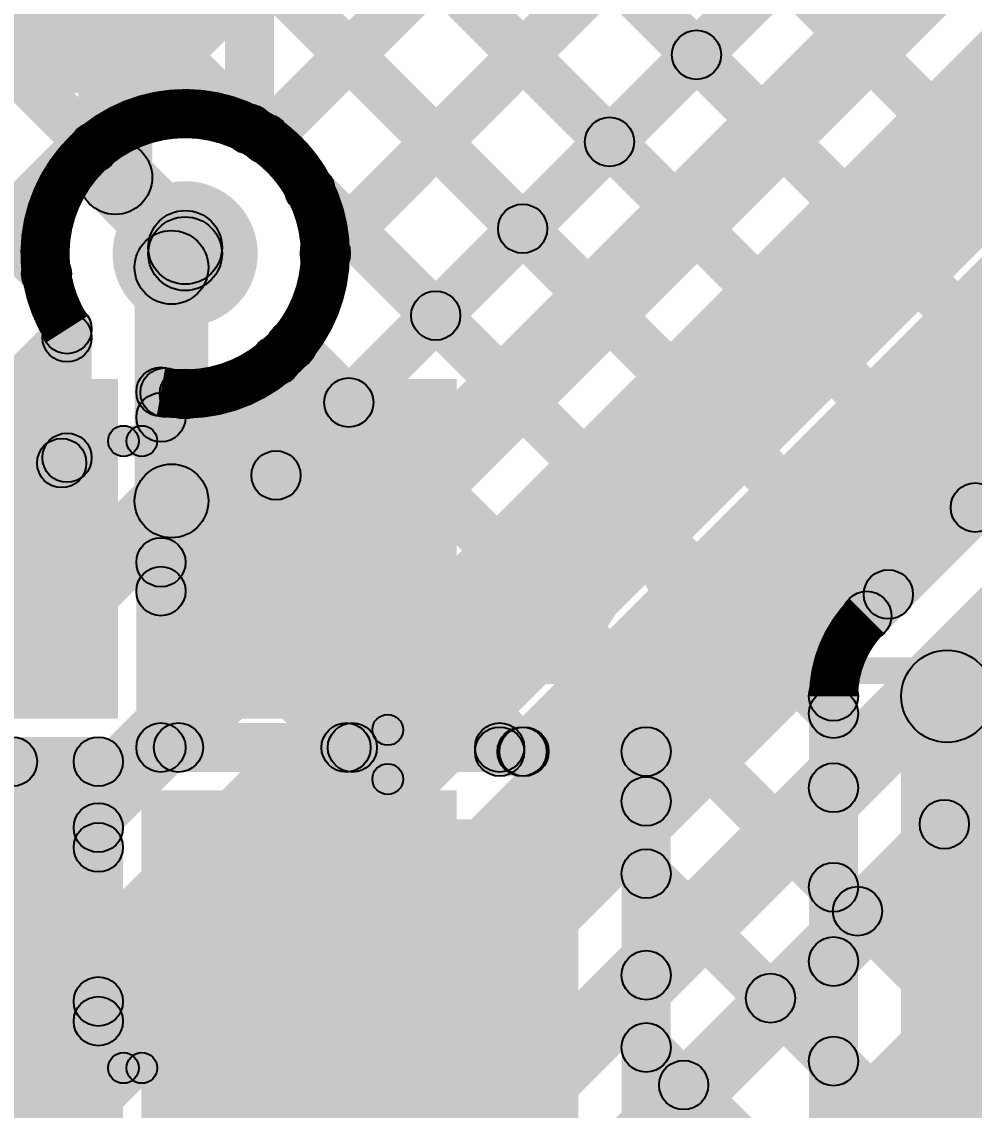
# Model space of a CAD drawing. Header units: millimetres. Extents: x -0.28 to 3.03, y -0.05 to 3.12.
# Drawn here: x 0.7044 to 0.8594, y 1.8817 to 2.0587 of the extents above; entities that cross this region are included whole.
import ezdxf

# ---------------------------------------------------------------- set-up
doc = ezdxf.new("R2010")
doc.units = ezdxf.units.MM
doc.header["$MEASUREMENT"] = 0
for name, color, linetype in [('BottomLayer', 5, 'Continuous'), ('TopLayer', 1, 'Continuous'), ('TopOverlay', 2, 'Continuous'), ('TopPaste', 8, 'Continuous'), ('TopSolder', 216, 'Continuous'), ('ViaHoleLayer', 16, 'Continuous')]:
    doc.layers.add(name, color=color, linetype=linetype)

# ---------------------------------------------------------------- blocks, each defined once
blk = doc.blocks.new('Q24FA20H0051200_21')
at = {"layer": 'TopLayer'}
for points in [[(-0.05709, 0.04921), (-0.00984, 0.04921), (-0.00984, 0.00591), (-0.05709, 0.00591)], [(0.00984, 0.04921), (0.05709, 0.04921), (0.05709, 0.00591), (0.00984, 0.00591)], [(-0.05709, -0.00591), (-0.00984, -0.00591), (-0.00984, -0.04921), (-0.05709, -0.04921)], [(0.00984, -0.00591), (0.05709, -0.00591), (0.05709, -0.04921), (0.00984, -0.04921)]]:
    blk.add_hatch(color=1, dxfattribs=at).paths.add_polyline_path(points)
at = {"layer": 'TopOverlay'}
h = blk.add_hatch(color=2, dxfattribs=at)
edge = h.paths.add_edge_path()
edge.add_arc((-0.004, 0.042), 0.0025, 0, 360)
for points in [[(0.004, 0.0445), (0.004, 0.0395), (-0.004, 0.0395), (-0.004, 0.0445)], [(-0.0485, -0.001), (-0.0535, -0.001), (-0.0535, 0.002), (-0.0485, 0.002)], [(0.0535, -0.001), (0.0485, -0.001), (0.0485, 0.002), (0.0535, 0.002)], [(0.004, -0.0395), (0.004, -0.0445), (-0.004, -0.0445), (-0.004, -0.0395)]]:
    blk.add_hatch(color=2, dxfattribs=at).paths.add_polyline_path(points)
h = blk.add_hatch(color=2, dxfattribs=at)
edge = h.paths.add_edge_path()
edge.add_arc((0.004, 0.042), 0.0025, 0, 360)
h = blk.add_hatch(color=2, dxfattribs=at)
edge = h.paths.add_edge_path()
edge.add_arc((-0.051, 0.002), 0.0025, 0, 360)
h = blk.add_hatch(color=2, dxfattribs=at)
edge = h.paths.add_edge_path()
edge.add_arc((0.051, 0.002), 0.0025, 0, 360)
h = blk.add_hatch(color=2, dxfattribs=at)
edge = h.paths.add_edge_path()
edge.add_arc((-0.051, -0.001), 0.0025, 0, 360)
h = blk.add_hatch(color=2, dxfattribs=at)
edge = h.paths.add_edge_path()
edge.add_arc((0.051, -0.001), 0.0025, 0, 360)
h = blk.add_hatch(color=2, dxfattribs=at)
edge = h.paths.add_edge_path()
edge.add_arc((-0.06893, -0.036), 0.0025, 0, 360)
h = blk.add_hatch(color=2, dxfattribs=at)
edge = h.paths.add_edge_path()
edge.add_arc((-0.06307, -0.036), 0.0025, 0, 360)
h = blk.add_hatch(color=2, dxfattribs=at)
edge = h.paths.add_edge_path()
edge.add_arc((-0.004, -0.042), 0.0025, 0, 360)
h = blk.add_hatch(color=2, dxfattribs=at)
edge = h.paths.add_edge_path()
edge.add_arc((0.004, -0.042), 0.0025, 0, 360)
at = {"layer": 'TopPaste'}
for points in [[(-0.05709, 0.04921), (-0.00984, 0.04921), (-0.00984, 0.00591), (-0.05709, 0.00591)], [(0.00984, 0.04921), (0.05709, 0.04921), (0.05709, 0.00591), (0.00984, 0.00591)], [(-0.05709, -0.00591), (-0.00984, -0.00591), (-0.00984, -0.04921), (-0.05709, -0.04921)], [(0.00984, -0.00591), (0.05709, -0.00591), (0.05709, -0.04921), (0.00984, -0.04921)]]:
    blk.add_hatch(color=8, dxfattribs=at).paths.add_polyline_path(points)
at = {"layer": 'TopSolder'}
for points in [[(-0.06109, 0.05321), (-0.00584, 0.05321), (-0.00584, 0.00191), (-0.06109, 0.00191)], [(0.00584, 0.05321), (0.06109, 0.05321), (0.06109, 0.00191), (0.00584, 0.00191)], [(-0.06109, -0.00191), (-0.00584, -0.00191), (-0.00584, -0.05321), (-0.06109, -0.05321)], [(0.00584, -0.00191), (0.06109, -0.00191), (0.06109, -0.05321), (0.00584, -0.05321)]]:
    blk.add_hatch(color=216, dxfattribs=at).paths.add_polyline_path(points)
at = {"layer": 'TopOverlay', "const_width": 0.005}
blk.add_lwpolyline([(-0.06307, -0.036, 1), (-0.06893, -0.036, 1)], format="xyb", close=True, dxfattribs=at)
at = {"layer": 'TopOverlay'}
for centre in [(-0.004, 0.042), (0.004, 0.042), (-0.051, 0.002), (0.051, 0.002), (-0.051, -0.001), (0.051, -0.001), (-0.06893, -0.036), (-0.06307, -0.036), (-0.004, -0.042), (0.004, -0.042)]:
    blk.add_circle(centre, 0.0025, dxfattribs=at)
blk = doc.blocks.new('32_TQFP__7X7__28')
at = {"layer": 'TopLayer'}
blk.add_hatch(color=1, dxfattribs=at).paths.add_polyline_path([(-0.19882, -0.09941), (-0.13583, -0.09941), (-0.13583, -0.12106), (-0.19882, -0.12106)])
at = {"layer": 'TopPaste'}
blk.add_hatch(color=8, dxfattribs=at).paths.add_polyline_path([(-0.19882, -0.09941), (-0.13583, -0.09941), (-0.13583, -0.12106), (-0.19882, -0.12106)])
at = {"layer": 'TopSolder'}
blk.add_hatch(color=216, dxfattribs=at).paths.add_polyline_path([(-0.20282, -0.09541), (-0.13183, -0.09541), (-0.13183, -0.12506), (-0.20282, -0.12506)])

msp = doc.modelspace()

# ---------------------------------------------------------------- hatches: boundary and pattern name
at = {"layer": 'BottomLayer'}
for points in [[(0.58684, 1.74816), (0.56916, 1.76584), (1.06216, 2.25884), (1.07984, 2.24116)], [(0.72284, 1.83891), (0.70516, 1.85658), (1.04392, 2.19534), (1.06159, 2.17766)], [(0.74624, 1.83544), (0.73776, 1.84393), (1.04507, 2.15124), (1.05356, 2.14276)], [(0.34585, 1.69238), (0.3402, 1.69804), (0.79106, 2.1489), (0.79672, 2.14324)], [(0.71867, 2.14323), (0.72433, 2.14889), (0.81702, 2.0562), (0.81137, 2.05054)], [(0.35818, 1.67642), (0.35253, 1.68208), (0.80158, 2.13114), (0.80724, 2.12548)], [(0.71833, 2.11529), (0.72398, 2.12095), (0.80288, 2.04205), (0.79722, 2.0364)], [(0.74691, 2.03686), (0.74125, 2.04252), (0.81886, 2.12013), (0.82452, 2.11448)], [(0.70722, 2.09812), (0.71287, 2.10378), (0.78874, 2.02791), (0.78308, 2.02225)], [(0.75664, 2.01831), (0.75098, 2.02397), (0.83017, 2.10316), (0.83583, 2.0975)], [(0.69307, 2.08399), (0.69872, 2.08964), (0.74424, 2.04412), (0.73859, 2.03847)], [(0.61604, 2.07616), (0.6217, 2.08182), (0.71374, 1.98978), (0.70808, 1.98412)], [(0.64432, 2.07616), (0.64998, 2.08182), (0.71125, 2.02055), (0.7056, 2.01489)], [(0.67261, 2.07616), (0.67826, 2.08182), (0.71896, 2.04113), (0.7133, 2.03547)], [(0.7486, 1.98212), (0.74295, 1.98778), (0.83017, 2.075), (0.83583, 2.06934)], [(0.53424, 1.74089), (0.52576, 1.74937), (0.84576, 2.06937), (0.85424, 2.06089)], [(0.74847, 2.02859), (0.75412, 2.03424), (0.7746, 2.01377), (0.76894, 2.00811)], [(0.73302, 2.01453), (0.72453, 2.02302), (0.72676, 2.02524), (0.73524, 2.01676)], [(0.73478, 1.98078), (0.72278, 1.98078), (0.72278, 2.01878), (0.73478, 2.01878)], [(0.35933, 1.64928), (0.35367, 1.65494), (0.70895, 2.01022), (0.7146, 2.00456)], [(0.71578, 1.98782), (0.70778, 1.98782), (0.70778, 2.00872), (0.71578, 2.00872)], [(0.74547, 2.0033), (0.75113, 2.00896), (0.76046, 1.99963), (0.7548, 1.99397)], [(0.74978, 1.98495), (0.74178, 1.98495), (0.74178, 2.00362), (0.74978, 2.00362)], [(0.58456, 1.85495), (0.57891, 1.8606), (0.70895, 1.99065), (0.7146, 1.98499)], [(0.58724, 1.83076), (0.57876, 1.83924), (0.72453, 1.98502), (0.73302, 1.97653)], [(0.76183, 1.82981), (0.75617, 1.83547), (0.88627, 1.96557), (0.89192, 1.95991)], [(0.76183, 1.82551), (0.75617, 1.83117), (0.88716, 1.96216), (0.89282, 1.9565)], [(0.85171, 1.92535), (0.85736, 1.931), (0.86763, 1.92074), (0.86197, 1.91508)], [(0.83756, 1.9112), (0.84322, 1.91686), (0.86828, 1.8918), (0.86262, 1.88615)], [(0.76183, 1.79723), (0.75617, 1.80288), (0.86448, 1.91119), (0.87014, 1.90554)], [(0.82342, 1.89706), (0.82908, 1.90272), (0.87138, 1.86042), (0.86572, 1.85477)], [(0.80928, 1.88292), (0.81494, 1.88858), (0.86976, 1.83375), (0.86411, 1.8281)]]:
    msp.add_hatch(color=5, dxfattribs=at).paths.add_polyline_path(points)
h = msp.add_hatch(color=5, dxfattribs=at)
edge = h.paths.add_edge_path()
edge.add_arc((0.8142, 2.05337), 0.004, 0, 360)
h = msp.add_hatch(color=5, dxfattribs=at)
edge = h.paths.add_edge_path()
edge.add_arc((0.74141, 2.04129), 0.004, 0, 360)
h = msp.add_hatch(color=5, dxfattribs=at)
edge = h.paths.add_edge_path()
edge.add_arc((0.74408, 2.03969), 0.004, 0, 360)
h = msp.add_hatch(color=5, dxfattribs=at)
edge = h.paths.add_edge_path()
edge.add_arc((0.71613, 2.0383), 0.004, 0, 360)
h = msp.add_hatch(color=5, dxfattribs=at)
edge = h.paths.add_edge_path()
edge.add_arc((0.80005, 2.03922), 0.004, 0, 360)
h = msp.add_hatch(color=5, dxfattribs=at)
edge = h.paths.add_edge_path()
edge.add_arc((0.75129, 2.03141), 0.004, 0, 360)
h = msp.add_hatch(color=5, dxfattribs=at)
edge = h.paths.add_edge_path()
edge.add_arc((0.731, 2.021), 0.01181, 0, 360)
h = msp.add_hatch(color=5, dxfattribs=at)
edge = h.paths.add_edge_path()
edge.add_arc((0.78591, 2.02508), 0.004, 0, 360)
h = msp.add_hatch(color=5, dxfattribs=at)
edge = h.paths.add_edge_path()
edge.add_arc((0.731, 2.021), 0.006, 0, 360)
h = msp.add_hatch(color=5, dxfattribs=at)
edge = h.paths.add_edge_path()
edge.add_arc((0.72878, 2.01878), 0.006, 0, 360)
h = msp.add_hatch(color=5, dxfattribs=at)
edge = h.paths.add_edge_path()
edge.add_arc((0.72878, 2.01878), 0.006, 0, 360)
h = msp.add_hatch(color=5, dxfattribs=at)
edge = h.paths.add_edge_path()
edge.add_arc((0.75381, 2.02114), 0.004, 0, 360)
h = msp.add_hatch(color=5, dxfattribs=at)
edge = h.paths.add_edge_path()
edge.add_arc((0.75381, 2.021), 0.004, 0, 360)
h = msp.add_hatch(color=5, dxfattribs=at)
edge = h.paths.add_edge_path()
edge.add_arc((0.75381, 2.021), 0.004, 0, 360)
h = msp.add_hatch(color=5, dxfattribs=at)
edge = h.paths.add_edge_path()
edge.add_arc((0.70843, 2.01772), 0.004, 0, 360)
h = msp.add_hatch(color=5, dxfattribs=at)
edge = h.paths.add_edge_path()
edge.add_arc((0.77177, 2.01094), 0.004, 0, 360)
h = msp.add_hatch(color=5, dxfattribs=at)
edge = h.paths.add_edge_path()
edge.add_arc((0.71178, 2.00872), 0.004, 0, 360)
h = msp.add_hatch(color=5, dxfattribs=at)
edge = h.paths.add_edge_path()
edge.add_arc((0.71178, 2.00872), 0.004, 0, 360)
h = msp.add_hatch(color=5, dxfattribs=at)
edge = h.paths.add_edge_path()
edge.add_arc((0.71178, 2.00739), 0.004, 0, 360)
h = msp.add_hatch(color=5, dxfattribs=at)
edge = h.paths.add_edge_path()
edge.add_arc((0.7483, 2.00613), 0.004, 0, 360)
h = msp.add_hatch(color=5, dxfattribs=at)
edge = h.paths.add_edge_path()
edge.add_arc((0.74578, 2.00362), 0.004, 0, 360)
h = msp.add_hatch(color=5, dxfattribs=at)
edge = h.paths.add_edge_path()
edge.add_arc((0.74578, 2.00362), 0.004, 0, 360)
h = msp.add_hatch(color=5, dxfattribs=at)
edge = h.paths.add_edge_path()
edge.add_arc((0.75763, 1.9968), 0.004, 0, 360)
h = msp.add_hatch(color=5, dxfattribs=at)
edge = h.paths.add_edge_path()
edge.add_arc((0.71091, 1.98695), 0.004, 0, 360)
h = msp.add_hatch(color=5, dxfattribs=at)
edge = h.paths.add_edge_path()
edge.add_arc((0.71178, 1.98782), 0.004, 0, 360)
h = msp.add_hatch(color=5, dxfattribs=at)
edge = h.paths.add_edge_path()
edge.add_arc((0.71178, 1.98782), 0.004, 0, 360)
h = msp.add_hatch(color=5, dxfattribs=at)
edge = h.paths.add_edge_path()
edge.add_arc((0.74578, 1.98495), 0.004, 0, 360)
h = msp.add_hatch(color=5, dxfattribs=at)
edge = h.paths.add_edge_path()
edge.add_arc((0.74578, 1.98495), 0.004, 0, 360)
h = msp.add_hatch(color=5, dxfattribs=at)
edge = h.paths.add_edge_path()
edge.add_arc((0.72878, 1.98078), 0.006, 0, 360)
h = msp.add_hatch(color=5, dxfattribs=at)
edge = h.paths.add_edge_path()
edge.add_arc((0.72878, 1.98078), 0.006, 0, 360)
h = msp.add_hatch(color=5, dxfattribs=at)
edge = h.paths.add_edge_path()
edge.add_arc((0.85453, 1.92818), 0.004, 0, 360)
h = msp.add_hatch(color=5, dxfattribs=at)
edge = h.paths.add_edge_path()
edge.add_arc((0.84039, 1.91403), 0.004, 0, 360)
h = msp.add_hatch(color=5, dxfattribs=at)
edge = h.paths.add_edge_path()
edge.add_arc((0.82625, 1.89989), 0.004, 0, 360)
h = msp.add_hatch(color=5, dxfattribs=at)
edge = h.paths.add_edge_path()
edge.add_arc((0.81211, 1.88575), 0.004, 0, 360)
at = {"layer": 'TopLayer'}
for points in [[(0.80883, 1.92908), (0.80317, 1.93474), (1.02067, 2.15224), (1.02633, 2.14658)], [(0.74691, 2.03686), (0.74125, 2.04252), (0.81886, 2.12013), (0.82452, 2.11448)], [(0.74681, 2.1151), (0.75246, 2.12076), (0.87653, 1.99669), (0.87087, 1.99103)], [(0.77509, 2.1151), (0.78075, 2.12076), (0.89067, 2.01083), (0.88501, 2.00518)], [(0.74546, 2.04127), (0.73746, 2.04127), (0.73746, 2.11793), (0.74546, 2.11793)], [(0.75664, 2.01831), (0.75098, 2.02397), (0.84217, 2.11516), (0.84783, 2.1095)], [(0.73864, 2.09498), (0.74429, 2.10064), (0.86239, 1.98255), (0.85673, 1.97689)], [(0.84475, 1.95925), (0.83909, 1.96491), (0.97459, 2.10041), (0.98025, 2.09475)], [(0.8603, 1.9437), (0.8497, 1.9543), (0.9852, 2.0898), (0.9958, 2.0792)], [(0.72988, 1.96327), (0.72423, 1.96893), (0.84217, 2.08687), (0.84783, 2.08122)], [(0.73275, 1.93785), (0.7271, 1.94351), (0.86941, 2.08583), (0.87507, 2.08017)], [(0.76104, 1.93785), (0.75538, 1.94351), (0.8977, 2.08583), (0.90335, 2.08017)], [(0.78864, 1.93717), (0.78298, 1.94283), (0.92598, 2.08583), (0.93164, 2.08017)], [(0.72564, 2.0334), (0.71364, 2.0334), (0.71364, 2.08267), (0.72564, 2.08267)], [(0.73864, 2.0667), (0.74429, 2.07236), (0.84824, 1.96841), (0.84259, 1.96275)], [(0.7154, 2.02916), (0.72388, 2.03764), (0.73524, 2.02628), (0.72676, 2.01779)], [(0.74847, 2.02859), (0.75412, 2.03424), (0.83933, 1.94904), (0.83367, 1.94338)], [(0.737, 2.021), (0.725, 2.021), (0.725, 2.02204), (0.737, 2.02204)], [(0.74547, 2.0033), (0.75113, 2.00896), (0.83933, 1.92075), (0.83367, 1.9151)], [(0.72489, 1.9956), (0.73055, 2.00125), (0.78897, 1.94283), (0.78331, 1.93717)], [(0.72988, 1.99155), (0.72423, 1.99721), (0.72803, 2.00102), (0.73369, 1.99536)], [(0.73106, 1.94068), (0.72306, 1.94068), (0.72306, 1.99853), (0.73106, 1.99853)], [(0.72423, 1.96798), (0.72988, 1.97363), (0.76, 1.94351), (0.75435, 1.93785)], [(0.8405, 1.652), (0.8325, 1.652), (0.8325, 1.949), (0.8405, 1.949)], [(0.8625, 1.652), (0.8475, 1.652), (0.8475, 1.949), (0.8625, 1.949)], [(0.72706, 1.93668), (0.72706, 1.94468), (0.78217, 1.94468), (0.78217, 1.93668)], [(0.78217, 1.936), (0.78217, 1.944), (0.806, 1.944), (0.806, 1.936)], [(0.6429, 1.93616), (0.64856, 1.94182), (0.71983, 1.87055), (0.71417, 1.86489)], [(0.66175, 1.93437), (0.66175, 1.94237), (0.71687, 1.94237), (0.71687, 1.93437)], [(0.67181, 1.93554), (0.67747, 1.9412), (0.71969, 1.89897), (0.71404, 1.89331)], [(0.70009, 1.93554), (0.70575, 1.9412), (0.71969, 1.92725), (0.71404, 1.9216)], [(0.81, 1.816), (0.802, 1.816), (0.802, 1.94), (0.81, 1.94)], [(0.72087, 1.87144), (0.71287, 1.87144), (0.71287, 1.93837), (0.72087, 1.93837)], [(0.80883, 1.90079), (0.80317, 1.90645), (0.83367, 1.93695), (0.83933, 1.93129)], [(0.64407, 1.84917), (0.63841, 1.85483), (0.71404, 1.93045), (0.71969, 1.9248)], [(0.728, 1.827), (0.795, 1.827), (0.795, 1.929), (0.728, 1.929)], [(0.80317, 1.91731), (0.80883, 1.92297), (0.83933, 1.89247), (0.83367, 1.88681)], [(0.80883, 1.87251), (0.80317, 1.87817), (0.83367, 1.90867), (0.83933, 1.90301)], [(0.67235, 1.84917), (0.6667, 1.85483), (0.71404, 1.90217), (0.71969, 1.89651)], [(0.80317, 1.88903), (0.80883, 1.89469), (0.83933, 1.86419), (0.83367, 1.85853)]]:
    msp.add_hatch(color=1, dxfattribs=at).paths.add_polyline_path(points)
h = msp.add_hatch(color=1, dxfattribs=at)
edge = h.paths.add_edge_path()
edge.add_arc((0.74146, 2.04127), 0.004, 0, 360)
h = msp.add_hatch(color=1, dxfattribs=at)
edge = h.paths.add_edge_path()
edge.add_arc((0.74146, 2.04127), 0.004, 0, 360)
h = msp.add_hatch(color=1, dxfattribs=at)
edge = h.paths.add_edge_path()
edge.add_arc((0.74408, 2.03969), 0.004, 0, 360)
h = msp.add_hatch(color=1, dxfattribs=at)
edge = h.paths.add_edge_path()
edge.add_arc((0.71964, 2.0334), 0.006, 0, 360)
h = msp.add_hatch(color=1, dxfattribs=at)
edge = h.paths.add_edge_path()
edge.add_arc((0.71964, 2.0334), 0.006, 0, 360)
h = msp.add_hatch(color=1, dxfattribs=at)
edge = h.paths.add_edge_path()
edge.add_arc((0.75129, 2.03141), 0.004, 0, 360)
h = msp.add_hatch(color=1, dxfattribs=at)
edge = h.paths.add_edge_path()
edge.add_arc((0.731, 2.021), 0.01181, 0, 360)
h = msp.add_hatch(color=1, dxfattribs=at)
edge = h.paths.add_edge_path()
edge.add_arc((0.731, 2.02204), 0.006, 0, 360)
h = msp.add_hatch(color=1, dxfattribs=at)
edge = h.paths.add_edge_path()
edge.add_arc((0.731, 2.02204), 0.006, 0, 360)
h = msp.add_hatch(color=1, dxfattribs=at)
edge = h.paths.add_edge_path()
edge.add_arc((0.731, 2.021), 0.006, 0, 360)
h = msp.add_hatch(color=1, dxfattribs=at)
edge = h.paths.add_edge_path()
edge.add_arc((0.75381, 2.02114), 0.004, 0, 360)
h = msp.add_hatch(color=1, dxfattribs=at)
edge = h.paths.add_edge_path()
edge.add_arc((0.75381, 2.021), 0.004, 0, 360)
h = msp.add_hatch(color=1, dxfattribs=at)
edge = h.paths.add_edge_path()
edge.add_arc((0.75381, 2.021), 0.004, 0, 360)
h = msp.add_hatch(color=1, dxfattribs=at)
edge = h.paths.add_edge_path()
edge.add_arc((0.7483, 2.00613), 0.004, 0, 360)
h = msp.add_hatch(color=1, dxfattribs=at)
edge = h.paths.add_edge_path()
edge.add_arc((0.72706, 1.99853), 0.004, 0, 360)
h = msp.add_hatch(color=1, dxfattribs=at)
edge = h.paths.add_edge_path()
edge.add_arc((0.72706, 1.99853), 0.004, 0, 360)
h = msp.add_hatch(color=1, dxfattribs=at)
edge = h.paths.add_edge_path()
edge.add_arc((0.72772, 1.99843), 0.004, 0, 360)
h = msp.add_hatch(color=1, dxfattribs=at)
edge = h.paths.add_edge_path()
edge.add_arc((0.73086, 1.99819), 0.004, 0, 360)
h = msp.add_hatch(color=1, dxfattribs=at)
edge = h.paths.add_edge_path()
edge.add_arc((0.72706, 1.99438), 0.004, 0, 360)
h = msp.add_hatch(color=1, dxfattribs=at)
edge = h.paths.add_edge_path()
edge.add_arc((0.85956, 1.97972), 0.004, 0, 360)
h = msp.add_hatch(color=1, dxfattribs=at)
edge = h.paths.add_edge_path()
edge.add_arc((0.72706, 1.9708), 0.004, 0, 360)
h = msp.add_hatch(color=1, dxfattribs=at)
edge = h.paths.add_edge_path()
edge.add_arc((0.72706, 1.9661), 0.004, 0, 360)
h = msp.add_hatch(color=1, dxfattribs=at)
edge = h.paths.add_edge_path()
edge.add_arc((0.84542, 1.96558), 0.004, 0, 360)
h = msp.add_hatch(color=1, dxfattribs=at)
edge = h.paths.add_edge_path()
edge.add_arc((0.84192, 1.96208), 0.004, 0, 360)
h = msp.add_hatch(color=1, dxfattribs=at)
edge = h.paths.add_edge_path()
edge.add_arc((0.84192, 1.96208), 0.004, 0, 360)
h = msp.add_hatch(color=1, dxfattribs=at)
edge = h.paths.add_edge_path()
edge.add_arc((0.84192, 1.96208), 0.004, 0, 360)
h = msp.add_hatch(color=1, dxfattribs=at)
edge = h.paths.add_edge_path()
edge.add_arc((0.855, 1.949), 0.0075, 0, 360)
h = msp.add_hatch(color=1, dxfattribs=at)
edge = h.paths.add_edge_path()
edge.add_arc((0.855, 1.949), 0.0075, 0, 360)
h = msp.add_hatch(color=1, dxfattribs=at)
edge = h.paths.add_edge_path()
edge.add_arc((0.8365, 1.949), 0.004, 0, 360)
h = msp.add_hatch(color=1, dxfattribs=at)
edge = h.paths.add_edge_path()
edge.add_arc((0.8365, 1.949), 0.004, 0, 360)
h = msp.add_hatch(color=1, dxfattribs=at)
edge = h.paths.add_edge_path()
edge.add_arc((0.8365, 1.949), 0.004, 0, 360)
h = msp.add_hatch(color=1, dxfattribs=at)
edge = h.paths.add_edge_path()
edge.add_arc((0.8365, 1.94621), 0.004, 0, 360)
h = msp.add_hatch(color=1, dxfattribs=at)
edge = h.paths.add_edge_path()
edge.add_arc((0.72706, 1.94068), 0.004, 0, 360)
h = msp.add_hatch(color=1, dxfattribs=at)
edge = h.paths.add_edge_path()
edge.add_arc((0.72706, 1.94068), 0.004, 0, 360)
h = msp.add_hatch(color=1, dxfattribs=at)
edge = h.paths.add_edge_path()
edge.add_arc((0.72992, 1.94068), 0.004, 0, 360)
h = msp.add_hatch(color=1, dxfattribs=at)
edge = h.paths.add_edge_path()
edge.add_arc((0.75718, 1.94068), 0.004, 0, 360)
h = msp.add_hatch(color=1, dxfattribs=at)
edge = h.paths.add_edge_path()
edge.add_arc((0.75821, 1.94068), 0.004, 0, 360)
h = msp.add_hatch(color=1, dxfattribs=at)
edge = h.paths.add_edge_path()
edge.add_arc((0.78217, 1.94068), 0.004, 0, 360)
h = msp.add_hatch(color=1, dxfattribs=at)
edge = h.paths.add_edge_path()
edge.add_arc((0.78217, 1.94), 0.004, 0, 360)
h = msp.add_hatch(color=1, dxfattribs=at)
edge = h.paths.add_edge_path()
edge.add_arc((0.78581, 1.94), 0.004, 0, 360)
h = msp.add_hatch(color=1, dxfattribs=at)
edge = h.paths.add_edge_path()
edge.add_arc((0.78614, 1.94), 0.004, 0, 360)
h = msp.add_hatch(color=1, dxfattribs=at)
edge = h.paths.add_edge_path()
edge.add_arc((0.806, 1.94), 0.004, 0, 360)
h = msp.add_hatch(color=1, dxfattribs=at)
edge = h.paths.add_edge_path()
edge.add_arc((0.806, 1.94), 0.004, 0, 360)
h = msp.add_hatch(color=1, dxfattribs=at)
edge = h.paths.add_edge_path()
edge.add_arc((0.70292, 1.93837), 0.004, 0, 360)
h = msp.add_hatch(color=1, dxfattribs=at)
edge = h.paths.add_edge_path()
edge.add_arc((0.71687, 1.93837), 0.004, 0, 360)
h = msp.add_hatch(color=1, dxfattribs=at)
edge = h.paths.add_edge_path()
edge.add_arc((0.71687, 1.93837), 0.004, 0, 360)
h = msp.add_hatch(color=1, dxfattribs=at)
edge = h.paths.add_edge_path()
edge.add_arc((0.8365, 1.93412), 0.004, 0, 360)
h = msp.add_hatch(color=1, dxfattribs=at)
edge = h.paths.add_edge_path()
edge.add_arc((0.806, 1.93191), 0.004, 0, 360)
h = msp.add_hatch(color=1, dxfattribs=at)
edge = h.paths.add_edge_path()
edge.add_arc((0.71687, 1.92763), 0.004, 0, 360)
h = msp.add_hatch(color=1, dxfattribs=at)
edge = h.paths.add_edge_path()
edge.add_arc((0.71687, 1.92442), 0.004, 0, 360)
h = msp.add_hatch(color=1, dxfattribs=at)
edge = h.paths.add_edge_path()
edge.add_arc((0.806, 1.92014), 0.004, 0, 360)
h = msp.add_hatch(color=1, dxfattribs=at)
edge = h.paths.add_edge_path()
edge.add_arc((0.8365, 1.91793), 0.004, 0, 360)
h = msp.add_hatch(color=1, dxfattribs=at)
edge = h.paths.add_edge_path()
edge.add_arc((0.8365, 1.90584), 0.004, 0, 360)
h = msp.add_hatch(color=1, dxfattribs=at)
edge = h.paths.add_edge_path()
edge.add_arc((0.806, 1.90362), 0.004, 0, 360)
h = msp.add_hatch(color=1, dxfattribs=at)
edge = h.paths.add_edge_path()
edge.add_arc((0.71687, 1.89934), 0.004, 0, 360)
h = msp.add_hatch(color=1, dxfattribs=at)
edge = h.paths.add_edge_path()
edge.add_arc((0.71687, 1.89614), 0.004, 0, 360)
h = msp.add_hatch(color=1, dxfattribs=at)
edge = h.paths.add_edge_path()
edge.add_arc((0.806, 1.89186), 0.004, 0, 360)
h = msp.add_hatch(color=1, dxfattribs=at)
edge = h.paths.add_edge_path()
edge.add_arc((0.8365, 1.88964), 0.004, 0, 360)
at = {"layer": 'ViaHoleLayer'}
h = msp.add_hatch(color=16, dxfattribs=at)
edge = h.paths.add_edge_path()
edge.add_arc((0.731, 2.021), 0.00591, 0, 360)

# ---------------------------------------------------------------- linework, layer by layer
at = {"layer": 'BottomLayer', "const_width": 0.008}
for points in [[(0.71178, 2.00872, -1.33393), (0.75381, 2.021)], [(0.75381, 2.021, -0.219984), (0.74578, 2.00362)]]:
    msp.add_lwpolyline(points, format="xyb", dxfattribs=at)
at = {"layer": 'BottomLayer'}
for centre, radius in [((0.8142, 2.05337), 0.004), ((0.74141, 2.04129), 0.004), ((0.74408, 2.03969), 0.004), ((0.71613, 2.0383), 0.004), ((0.80005, 2.03922), 0.004), ((0.75129, 2.03141), 0.004), ((0.78591, 2.02508), 0.004), ((0.731, 2.021), 0.006), ((0.72878, 2.01878), 0.006), ((0.72878, 2.01878), 0.006), ((0.75381, 2.02114), 0.004), ((0.75381, 2.021), 0.004), ((0.75381, 2.021), 0.004), ((0.70843, 2.01772), 0.004), ((0.77177, 2.01094), 0.004), ((0.71178, 2.00872), 0.004), ((0.71178, 2.00872), 0.004), ((0.71178, 2.00739), 0.004), ((0.7483, 2.00613), 0.004), ((0.74578, 2.00362), 0.004), ((0.74578, 2.00362), 0.004), ((0.75763, 1.9968), 0.004), ((0.71091, 1.98695), 0.004), ((0.71178, 1.98782), 0.004), ((0.71178, 1.98782), 0.004), ((0.74578, 1.98495), 0.004), ((0.74578, 1.98495), 0.004), ((0.72878, 1.98078), 0.006), ((0.72878, 1.98078), 0.006), ((0.85453, 1.92818), 0.004), ((0.84039, 1.91403), 0.004), ((0.82625, 1.89989), 0.004), ((0.81211, 1.88575), 0.004)]:
    msp.add_circle(centre, radius, dxfattribs=at)
at = {"layer": 'TopLayer', "const_width": 0.008}
for points in [[(0.74146, 2.04127, -0.280585), (0.75381, 2.021)], [(0.75381, 2.021, -0.466087), (0.72706, 1.99853)], [(0.8365, 1.949, -0.198912), (0.84192, 1.96208)], [(0.8365, 1.949, -0.198912), (0.84192, 1.96208)]]:
    msp.add_lwpolyline(points, format="xyb", dxfattribs=at)
at = {"layer": 'TopLayer'}
for centre, radius in [((0.74146, 2.04127), 0.004), ((0.74146, 2.04127), 0.004), ((0.74408, 2.03969), 0.004), ((0.71964, 2.0334), 0.006), ((0.71964, 2.0334), 0.006), ((0.75129, 2.03141), 0.004), ((0.731, 2.02204), 0.006), ((0.731, 2.02204), 0.006), ((0.731, 2.021), 0.006), ((0.75381, 2.02114), 0.004), ((0.75381, 2.021), 0.004), ((0.75381, 2.021), 0.004), ((0.7483, 2.00613), 0.004), ((0.72706, 1.99853), 0.004), ((0.72706, 1.99853), 0.004), ((0.72772, 1.99843), 0.004), ((0.73086, 1.99819), 0.004), ((0.72706, 1.99438), 0.004), ((0.85956, 1.97972), 0.004), ((0.72706, 1.9708), 0.004), ((0.72706, 1.9661), 0.004), ((0.84542, 1.96558), 0.004), ((0.84192, 1.96208), 0.004), ((0.84192, 1.96208), 0.004), ((0.84192, 1.96208), 0.004), ((0.855, 1.949), 0.0075), ((0.855, 1.949), 0.0075), ((0.8365, 1.949), 0.004), ((0.8365, 1.949), 0.004), ((0.8365, 1.949), 0.004), ((0.8365, 1.94621), 0.004), ((0.72706, 1.94068), 0.004), ((0.72706, 1.94068), 0.004), ((0.72992, 1.94068), 0.004), ((0.75718, 1.94068), 0.004), ((0.75821, 1.94068), 0.004), ((0.78217, 1.94068), 0.004), ((0.78217, 1.94), 0.004), ((0.78581, 1.94), 0.004), ((0.78614, 1.94), 0.004), ((0.806, 1.94), 0.004), ((0.806, 1.94), 0.004), ((0.70292, 1.93837), 0.004), ((0.71687, 1.93837), 0.004), ((0.71687, 1.93837), 0.004), ((0.8365, 1.93412), 0.004), ((0.806, 1.93191), 0.004), ((0.71687, 1.92763), 0.004), ((0.71687, 1.92442), 0.004), ((0.806, 1.92014), 0.004), ((0.8365, 1.91793), 0.004), ((0.8365, 1.90584), 0.004), ((0.806, 1.90362), 0.004), ((0.71687, 1.89934), 0.004), ((0.71687, 1.89614), 0.004), ((0.806, 1.89186), 0.004), ((0.8365, 1.88964), 0.004)]:
    msp.add_circle(centre, radius, dxfattribs=at)

# ---------------------------------------------------------------- block references
for name, p, rotation in [('32_TQFP__7X7__28', (0.6094, 2.24999), 90), ('Q24FA20H0051200_21', (0.72196, 1.93953), 270)]:
    msp.add_blockref(name, p, dxfattribs=dict(rotation=rotation))

# ---------------------------------------------------------------- texts
at = {"layer": 'TopOverlay'}
msp.add_text('X1', height=0.04, dxfattribs=at).set_placement((0.787, 1.951))

doc.saveas('drawing.dxf')
